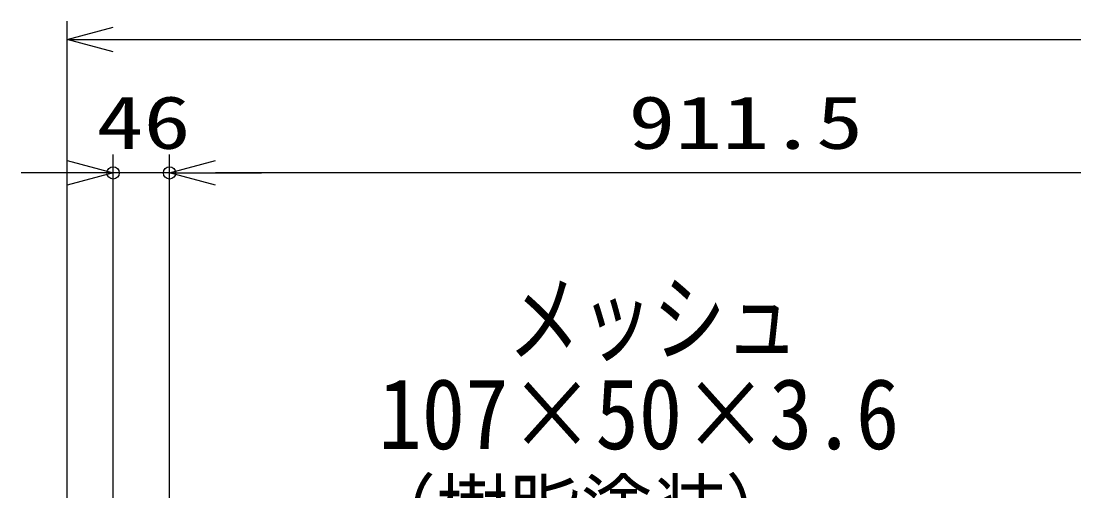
# Model space of a CAD drawing. Units: millimetres, scale not verified. Extents: x -6301 to 6299, y -4454 to 4456.
# Drawn here: x 542 to 1399, y 1484 to 1867 of the extents above; entities that cross this region are included whole.
import ezdxf
from ezdxf.enums import TextEntityAlignment as Align

# ---------------------------------------------------------------- set-up
doc = ezdxf.new("R2010")
doc.units = ezdxf.units.MM
doc.header["$LTSCALE"] = 20
doc.header["$PDMODE"] = 32
doc.header["$PDSIZE"] = 10
doc.layers.add('0-3_0', color=7, linetype='Continuous', lineweight=25)
doc.layers.add('0-D_LAYER12', color=3, linetype='Continuous', lineweight=25)
doc.layers.add('0-4_DEFPOINTS', color=7, linetype='Continuous')
doc.styles.add('ＭＳ ゴシック', font='')
doc.styles.get('ＭＳ ゴシック').set_extended_font_data('MS Gothic')

# ---------------------------------------------------------------- blocks, each defined once
blk = doc.blocks.new('_Open30')
at = {"layer": '0-3_0', "color": 2}
blk.add_line((0, 0), (-20, 0), dxfattribs=at)
blk.add_lwpolyline([(-20, 5.36), (0, 0), (-20, -5.36)], dxfattribs=at)
blk = doc.blocks.new('MLeader2')
at = {"layer": '0-D_LAYER12', "color": 7}
blk.add_line((1142.44, 1428.71), (843.77, 1428.71), dxfattribs=at)
at = {"layer": '0-D_LAYER12'}
blk.add_line((1395.8, 1350.76), (1356.02, 1381.04), dxfattribs=at)
at = {"layer": '0-D_LAYER12', "color": 7}
blk.add_lwpolyline([(1356.02, 1381.04), (1293.42, 1428.71), (1142.44, 1428.71)], dxfattribs=at)
at = {"layer": '0-D_LAYER12'}
blk.add_lwpolyline([(1364.13, 1391.7), (1395.8, 1350.76), (1347.9, 1370.39)], dxfattribs=at)
at = {"layer": '0-D_LAYER12', "style": 'ＭＳ ゴシック', "width": 0.9}
blk.add_text('（樹脂塗装）', height=48.09, dxfattribs=at).set_placement((820.44, 1429.46), align=Align.BOTTOM_LEFT)

msp = doc.modelspace()

# ---------------------------------------------------------------- linework, layer by layer
at = {"layer": '0-3_0', "color": 1}
for p, q in [((579.11, 1389.64), (579.11, 1867.41)), ((616.61, 1360.76), (616.61, 1758.6)), ((662.61, 1383.21), (662.61, 1758.6)), ((662.62, 1383.21), (662.62, 1758.6))]:
    msp.add_line(p, q, dxfattribs=at)
at = {"layer": '0-3_0', "color": 2}
for p, q in [((616.61, 1852.41), (2541.61, 1852.41)), ((579.11, 1743.6), (541.61, 1743.6)), ((662.61, 1743.6), (616.61, 1743.6)), ((700.11, 1743.6), (737.61, 1743.6)), ((1536.62, 1743.6), (700.12, 1743.6))]:
    msp.add_line(p, q, dxfattribs=at)
at = {"layer": '0-4_DEFPOINTS'}
for p in [(616.61, 1743.6), (662.62, 1743.6)]:
    msp.add_point(p, dxfattribs=at)

# ---------------------------------------------------------------- block references
at = {"layer": '0-3_0', "xscale": 1.875, "yscale": 1.875, "rotation": 180}
for p in [(579.11, 1852.41), (662.61, 1743.6), (662.62, 1743.6)]:
    msp.add_blockref('_Open30', p, dxfattribs=at)
at = {"layer": '0-3_0', "xscale": 1.875, "yscale": 1.875}
msp.add_blockref('_Open30', (616.61, 1743.6), dxfattribs=at)
at = {"layer": '0-D_LAYER12'}
msp.add_blockref('MLeader2', (0, 0), dxfattribs=at)

# ---------------------------------------------------------------- texts
at = {"layer": '0-3_0', "color": 3, "style": 'ＭＳ ゴシック', "width": 1.3}
for s, p in [('46', (603.19, 1750.27)), ('911.5', (1036.4, 1750.27))]:
    msp.add_text(s, height=43.26, dxfattribs=at).set_placement(p, align=Align.BOTTOM_LEFT)
at = {"layer": '0-D_LAYER12', "style": 'ＭＳ ゴシック'}
for s, width, p in [('メッシュ', 0.75, (938.16, 1578.78)), ('107×50×3.6', 0.9, (832.66, 1501.17))]:
    msp.add_text(s, height=57.77, dxfattribs=dict(at, width=width)).set_placement(p, align=Align.BOTTOM_LEFT)

doc.saveas('drawing.dxf')
